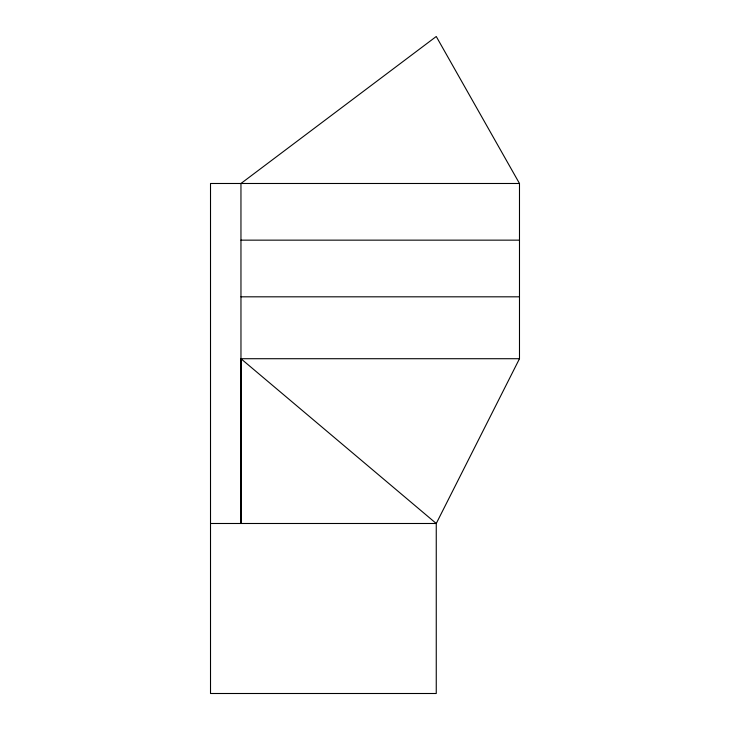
<?xml version="1.0" encoding="UTF-8"?>
<svg xmlns="http://www.w3.org/2000/svg" width="730" height="730" viewBox="0 0 730 730"><rect width="100%" height="100%" fill="white"/><g stroke="black" fill="none" stroke-linecap="round" stroke-linejoin="round"><path stroke-width="1.09" d="M240.955 523.492L240.955 358.713L519.486 358.713L519.486 183.486L436.257 36.5L240.955 183.486L240.982 523.492L240.955 358.713L436.257 523.492L436.257 693.5L210.514 693.5L210.514 183.486L519.486 183.486M519.486 358.713L436.257 523.492L210.514 523.492M240.955 240.152L519.486 240.152M240.955 296.818L519.486 296.818"/></g></svg>
